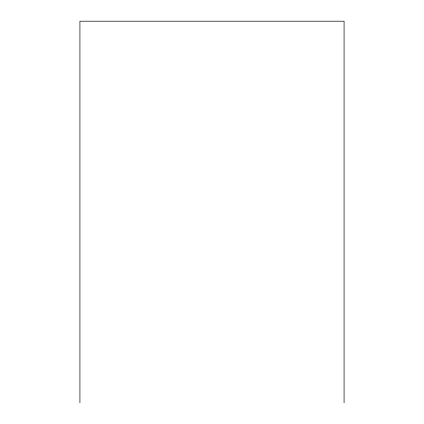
<?xml version="1.0" encoding="UTF-8"?>
<svg xmlns="http://www.w3.org/2000/svg" width="424" height="424" viewBox="0 0 424 424"><rect width="100%" height="100%" fill="white"/><g stroke="black" fill="none" stroke-linecap="round" stroke-linejoin="round"><path stroke-width="0.64" d="M344.076 402.8L344.076 21.2L79.924 21.2L79.924 402.8"/></g></svg>
